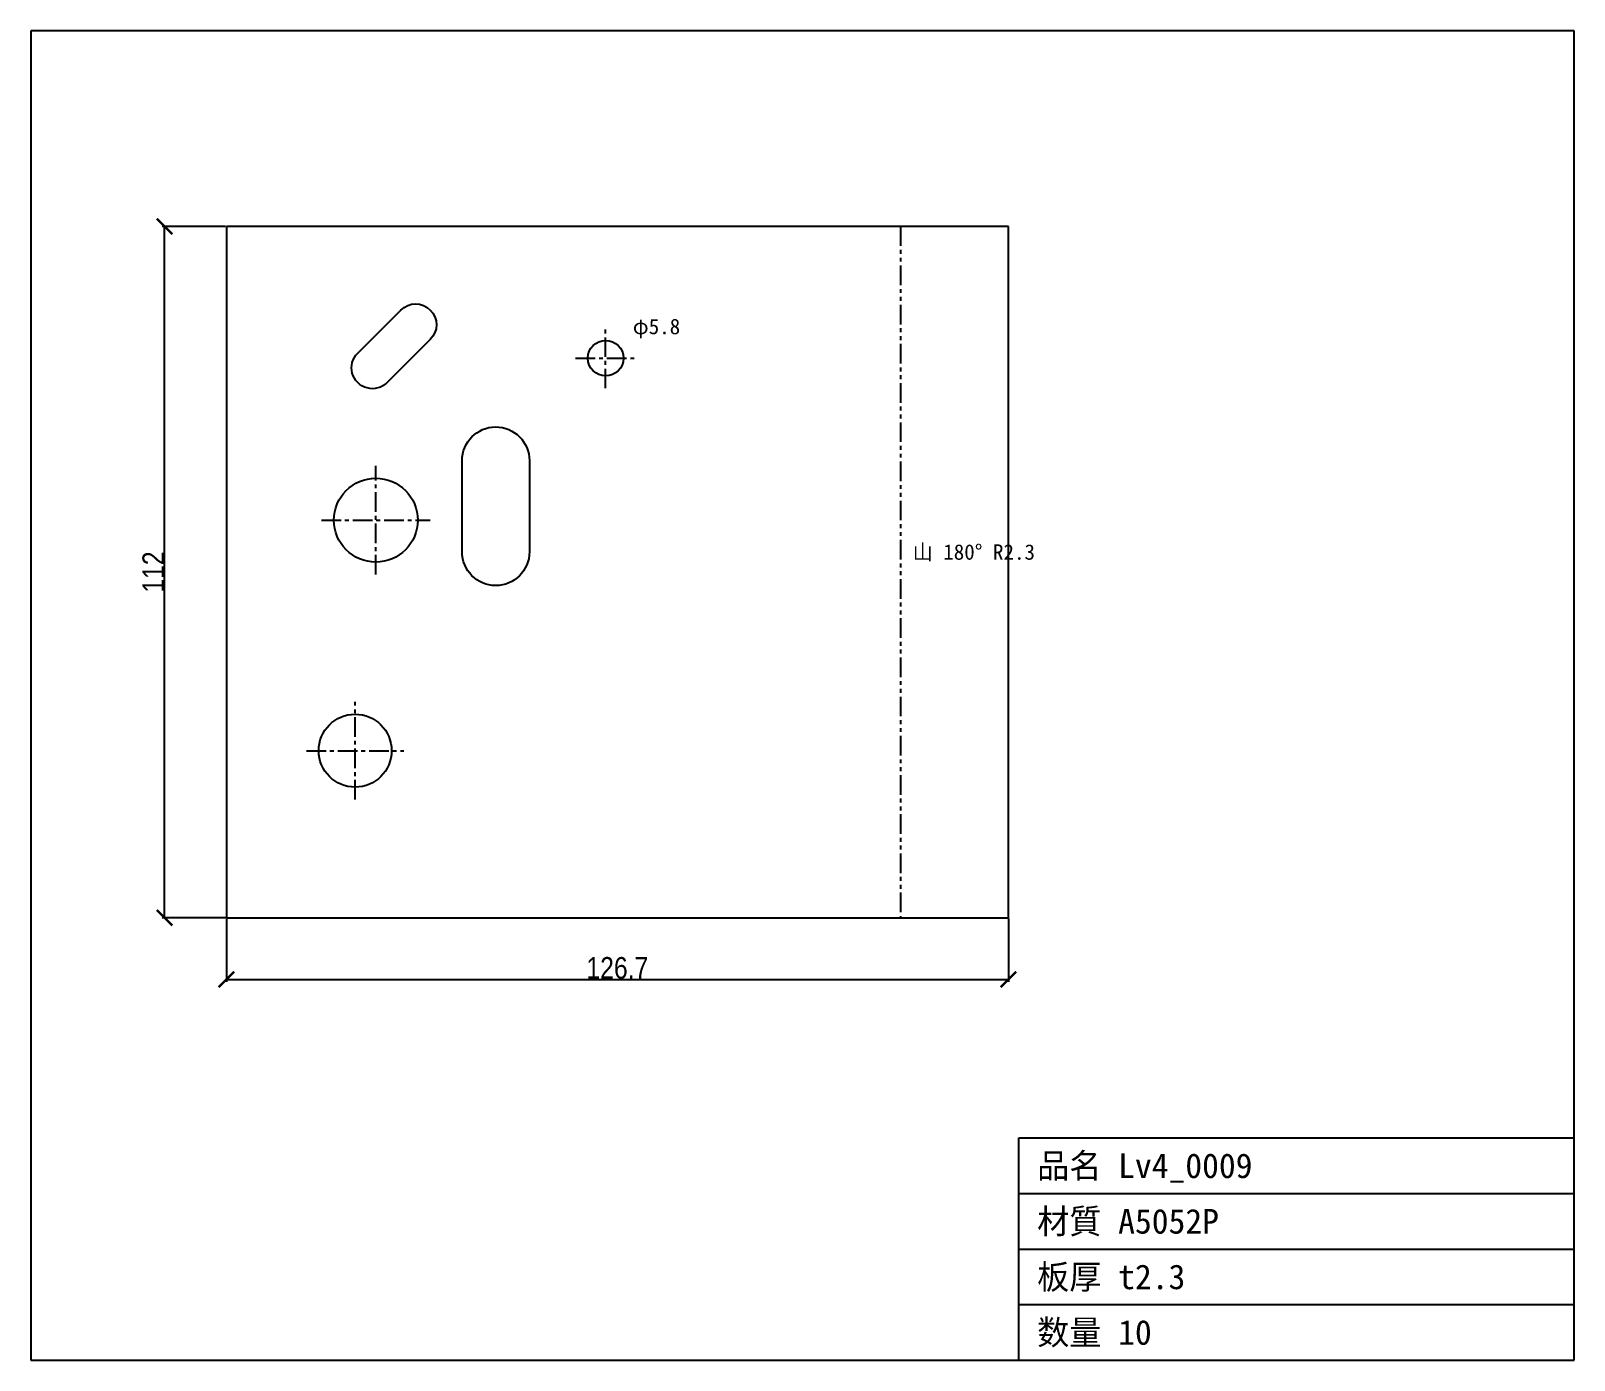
# Model space of a CAD drawing. Header units: millimetres. Extents: x -32 to 218, y -72 to 144.
import ezdxf

# ---------------------------------------------------------------- set-up
doc = ezdxf.new("R2010")
doc.units = ezdxf.units.MM
doc.linetypes.add('CENTER', pattern=[5.08, 3.175, -0.635, 0.635, -0.635])
doc.linetypes.add('PHANTOM', pattern=[6.35, 3.175, -0.635, 0.635, -0.635, 0.635, -0.635])
doc.styles.add('OpenSansCondensed-Light', font='OpenSansCondensed-Light.ttf')
doc.dimstyles.new('EZDXF', dxfattribs={"dimtxt": 0.25, "dimasz": 0.175, "dimexe": 0.375, "dimexo": 0.125, "dimgap": 0.1, "dimtad": 1, "dimlfac": 100, "dimzin": 12, "dimdsep": 46, "dimtxsty": 'OpenSansCondensed-Light', "dimblk": 'ARCHTICK', "dimcen": 2.5, "dimazin": 3, "dimtfac": 0.5, "dimtmove": 2, "dimatfit": 3})

# ---------------------------------------------------------------- blocks, each defined once
blk = doc.blocks.new('_ARCHTICK')
at = {"color": 0, "linetype": 'BYBLOCK', "const_width": 0.15}
blk.add_lwpolyline([(-0.5, -0.5), (0.5, 0.5)], dxfattribs=at)

msp = doc.modelspace()

# ---------------------------------------------------------------- linework, layer by layer
at = {"color": 7, "linetype": 'CONTINUOUS'}
for p, q in [((218.38, 143.68), (-31.68, 143.68)), ((-31.68, 143.68), (-31.68, -71.68)), ((218.38, -71.68), (218.38, 143.68)), ((0, 112.01), (0, 0)), ((45.85, 112.01), (0, 112.01)), ((51.7, 112.01), (45.85, 112.01)), ((99.54, 112.01), (51.7, 112.01)), ((126.71, 112.01), (99.54, 112)), ((126.71, 56.98), (126.71, 112.01)), ((126.71, 27.92), (126.71, 56.98)), ((126.71, 27.88), (126.71, 27.92)), ((126.71, 0), (126.71, 27.88)), ((0, 0), (126.71, 0)), ((128.38, -71.68), (128.38, -35.68)), ((128.38, -35.68), (218.38, -35.68)), ((128.38, -44.68), (218.38, -44.68)), ((128.38, -53.68), (218.38, -53.68)), ((128.38, -62.68), (218.38, -62.68)), ((-31.68, -71.68), (218.38, -71.68))]:
    msp.add_line(p, q, dxfattribs=at)
at = {"color": 1, "linetype": 'PHANTOM'}
msp.add_line((109.21, 112.01), (109.21, 0), dxfattribs=at)
at = {"color": 1, "linetype": 'CENTER'}
for p, q in [((61.46, 85.77), (61.46, 95.54)), ((56.58, 90.65), (66.35, 90.65)), ((24.22, 55.6), (24.22, 73.21)), ((15.41, 64.41), (33.02, 64.41)), ((20.87, 19.15), (20.87, 34.96)), ((12.97, 27.06), (28.78, 27.06))]:
    msp.add_line(p, q, dxfattribs=at)
at = {"color": 7, "linetype": 'CONTINUOUS'}
for points in [[(21.28, 91.47), (28.27, 98.46, -1), (33.04, 93.68), (26.05, 86.7, -1)], [(38.2, 59.27), (38.2, 74.06, -1), (49.1, 74.06), (49.1, 59.27, -1)]]:
    msp.add_lwpolyline(points, format="xyb", close=True, dxfattribs=at)
for centre, radius in [((61.46, 90.65), 2.88), ((24.22, 64.41), 6.8), ((20.87, 27.06), 5.91)]:
    msp.add_circle(centre, radius, dxfattribs=at)

# ---------------------------------------------------------------- texts
at = {"color": 2}
for s, height, p in [('φ5.8', 2.5, (65.85, 94.54)), ('山 180° R2.3', 2.5, (111.21, 58)), ('品名 Lv4_0009', 4, (131.38, -42.18)), ('材質 A5052P', 4, (131.38, -51.18)), ('板厚 t2.3', 4, (131.38, -60.18)), ('数量 10', 4, (131.38, -69.18))]:
    msp.add_text(s, height=height, dxfattribs=at).set_placement(p)

# ---------------------------------------------------------------- dimensions: what is measured, and where the dimension line sits
at = {"color": 8}
msp.add_linear_dim(base=(-10, 0), p1=(0, 0), p2=(0, 112.01), angle=90, dimstyle='EZDXF', override={"dimtxt": 3.5, "dimasz": 2.5, "dimdec": 1, "dimlfac": 1}, dxfattribs=at).render()
msp.add_linear_dim(base=(0, -10), p1=(0, 0), p2=(126.71, 0), dimstyle='EZDXF', override={"dimtxt": 3.5, "dimasz": 2.5, "dimdec": 1, "dimlfac": 1}, dxfattribs=at).render()

doc.saveas('drawing.dxf')
